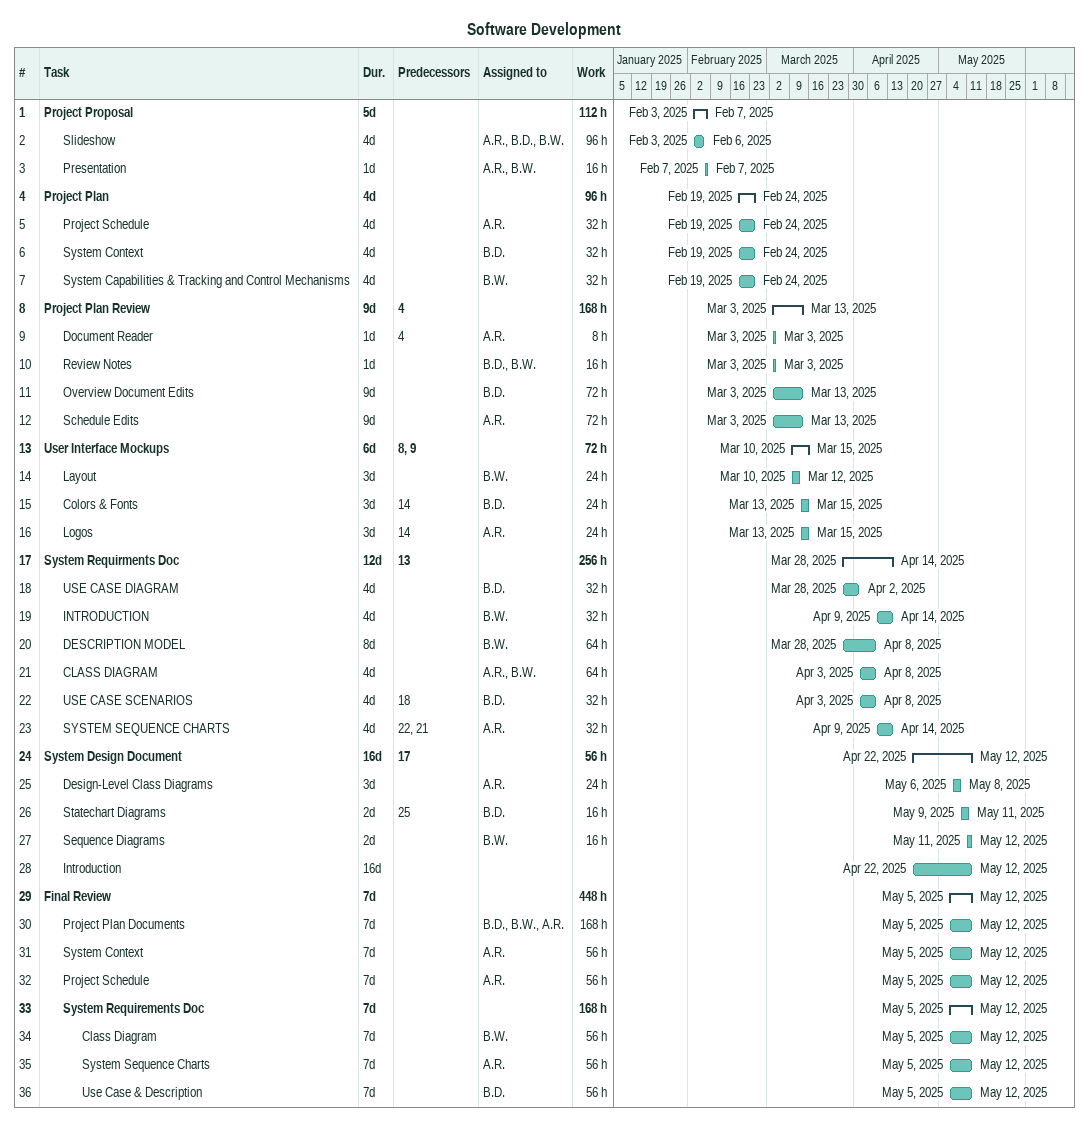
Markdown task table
Software Development

| ID | Level | Task | Duration | Start | Finish | Predecessors | Resources | Work (h) |
|---|---|---|---|---|---|---|---|---|
| 1 | 1 | **Project Proposal** | 5d | 2025-02-03 | 2025-02-07 |  |  | 112 |
| 2 | 2 | Slideshow | 4d | 2025-02-03 | 2025-02-06 |  | A.R., B.D., B.W. | 96 |
| 3 | 2 | Presentation | 1d | 2025-02-07 | 2025-02-07 |  | A.R., B.W. | 16 |
| 4 | 1 | **Project Plan** | 4d | 2025-02-19 | 2025-02-24 |  |  | 96 |
| 5 | 2 | Project Schedule | 4d | 2025-02-19 | 2025-02-24 |  | A.R. | 32 |
| 6 | 2 | System Context | 4d | 2025-02-19 | 2025-02-24 |  | B.D. | 32 |
| 7 | 2 | System Capabilities & Tracking and Control Mechanisms | 4d | 2025-02-19 | 2025-02-24 |  | B.W. | 32 |
| 8 | 1 | **Project Plan Review** | 9d | 2025-03-03 | 2025-03-13 | 4 |  | 168 |
| 9 | 2 | Document Reader | 1d | 2025-03-03 | 2025-03-03 | 4 | A.R. | 8 |
| 10 | 2 | Review Notes | 1d | 2025-03-03 | 2025-03-03 |  | B.D., B.W. | 16 |
| 11 | 2 | Overview Document Edits | 9d | 2025-03-03 | 2025-03-13 |  | B.D. | 72 |
| 12 | 2 | Schedule Edits | 9d | 2025-03-03 | 2025-03-13 |  | A.R. | 72 |
| 13 | 1 | **User Interface Mockups** | 6d | 2025-03-10 | 2025-03-15 | 8, 9 |  | 72 |
| 14 | 2 | Layout | 3d | 2025-03-10 | 2025-03-12 |  | B.W. | 24 |
| 15 | 2 | Colors & Fonts | 3d | 2025-03-13 | 2025-03-15 | 14 | B.D. | 24 |
| 16 | 2 | Logos | 3d | 2025-03-13 | 2025-03-15 | 14 | A.R. | 24 |
| 17 | 1 | **System Requirments Doc** | 12d | 2025-03-28 | 2025-04-14 | 13 |  | 256 |
| 18 | 2 | USE CASE DIAGRAM | 4d | 2025-03-28 | 2025-04-02 |  | B.D. | 32 |
| 19 | 2 | INTRODUCTION | 4d | 2025-04-09 | 2025-04-14 |  | B.W. | 32 |
| 20 | 2 | DESCRIPTION MODEL | 8d | 2025-03-28 | 2025-04-08 |  | B.W. | 64 |
| 21 | 2 | CLASS DIAGRAM | 4d | 2025-04-03 | 2025-04-08 |  | A.R., B.W. | 64 |
| 22 | 2 | USE CASE SCENARIOS | 4d | 2025-04-03 | 2025-04-08 | 18 | B.D. | 32 |
| 23 | 2 | SYSTEM SEQUENCE CHARTS | 4d | 2025-04-09 | 2025-04-14 | 22, 21 | A.R. | 32 |
| 24 | 1 | **System Design Document** | 16d | 2025-04-22 | 2025-05-12 | 17 |  | 56 |
| 25 | 2 | Design-Level Class Diagrams | 3d | 2025-05-06 | 2025-05-08 |  | A.R. | 24 |
| 26 | 2 | Statechart Diagrams | 2d | 2025-05-09 | 2025-05-11 | 25 | B.D. | 16 |
| 27 | 2 | Sequence Diagrams | 2d | 2025-05-11 | 2025-05-12 |  | B.W. | 16 |
| 28 | 2 | Introduction | 16d | 2025-04-22 | 2025-05-12 |  |  |  |
| 29 | 1 | **Final Review** | 7d | 2025-05-05 | 2025-05-12 |  |  | 448 |
| 30 | 2 | Project Plan Documents | 7d | 2025-05-05 | 2025-05-12 |  | B.D., B.W., A.R. | 168 |
| 31 | 2 | System Context | 7d | 2025-05-05 | 2025-05-12 |  | A.R. | 56 |
| 32 | 2 | Project Schedule | 7d | 2025-05-05 | 2025-05-12 |  | A.R. | 56 |
| 33 | 2 | **System Requirements Doc** | 7d | 2025-05-05 | 2025-05-12 |  |  | 168 |
| 34 | 3 | Class Diagram | 7d | 2025-05-05 | 2025-05-12 |  | B.W. | 56 |
| 35 | 3 | System Sequence Charts | 7d | 2025-05-05 | 2025-05-12 |  | A.R. | 56 |
| 36 | 3 | Use Case & Description | 7d | 2025-05-05 | 2025-05-12 |  | B.D. | 56 |
